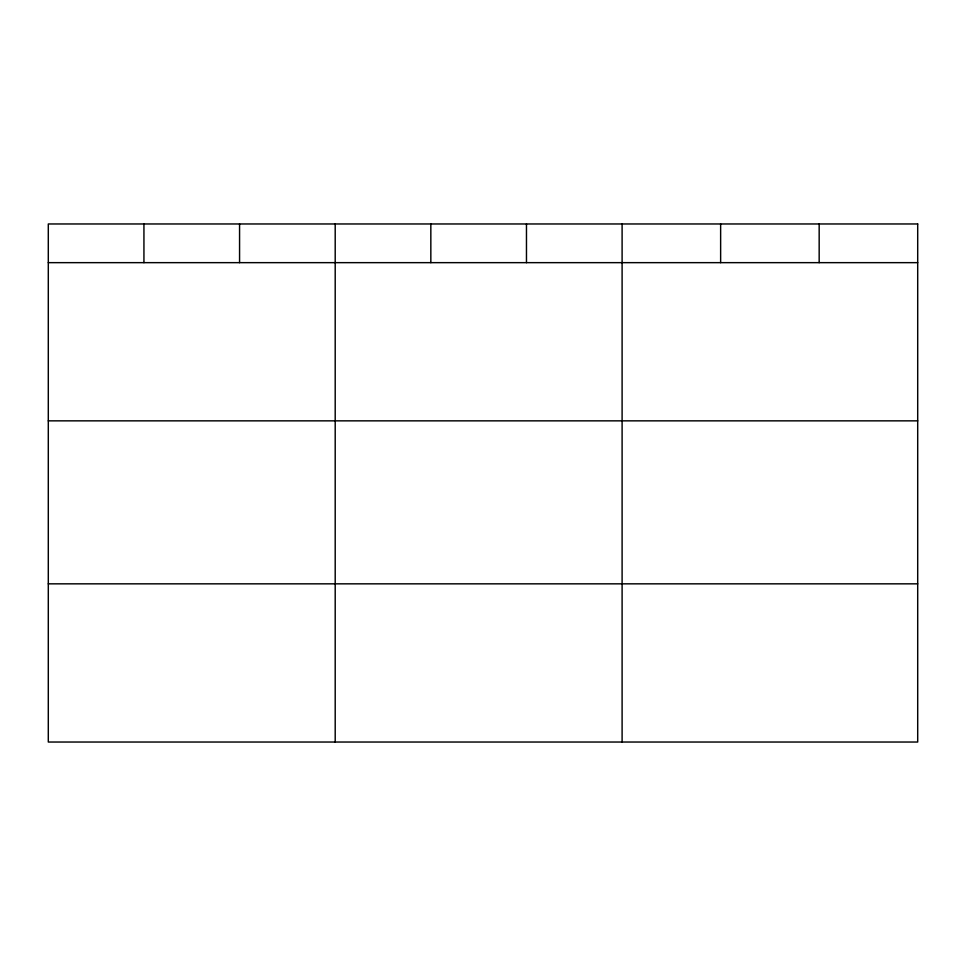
<?xml version="1.0" encoding="UTF-8"?>
<svg xmlns="http://www.w3.org/2000/svg" width="966" height="966" viewBox="0 0 966 966"><rect width="100%" height="100%" fill="white"/><g stroke="black" fill="none" stroke-linecap="round" stroke-linejoin="round"><path stroke-width="1.45" d="M48.3 262.655L917.7 262.655M48.3 420.85L917.7 420.85M48.3 583.838L917.7 583.838M819.168 223.967L819.168 262.655M720.636 223.967L720.636 262.655M622.104 223.967L622.104 742.033M526.47 223.967L526.47 262.655M430.836 223.967L430.836 262.655M335.202 223.967L335.202 742.033M239.568 223.967L239.568 262.655M143.934 223.967L143.934 262.655M917.7 223.967L48.3 223.967L48.3 742.033L917.7 742.033L917.7 223.967"/></g></svg>
